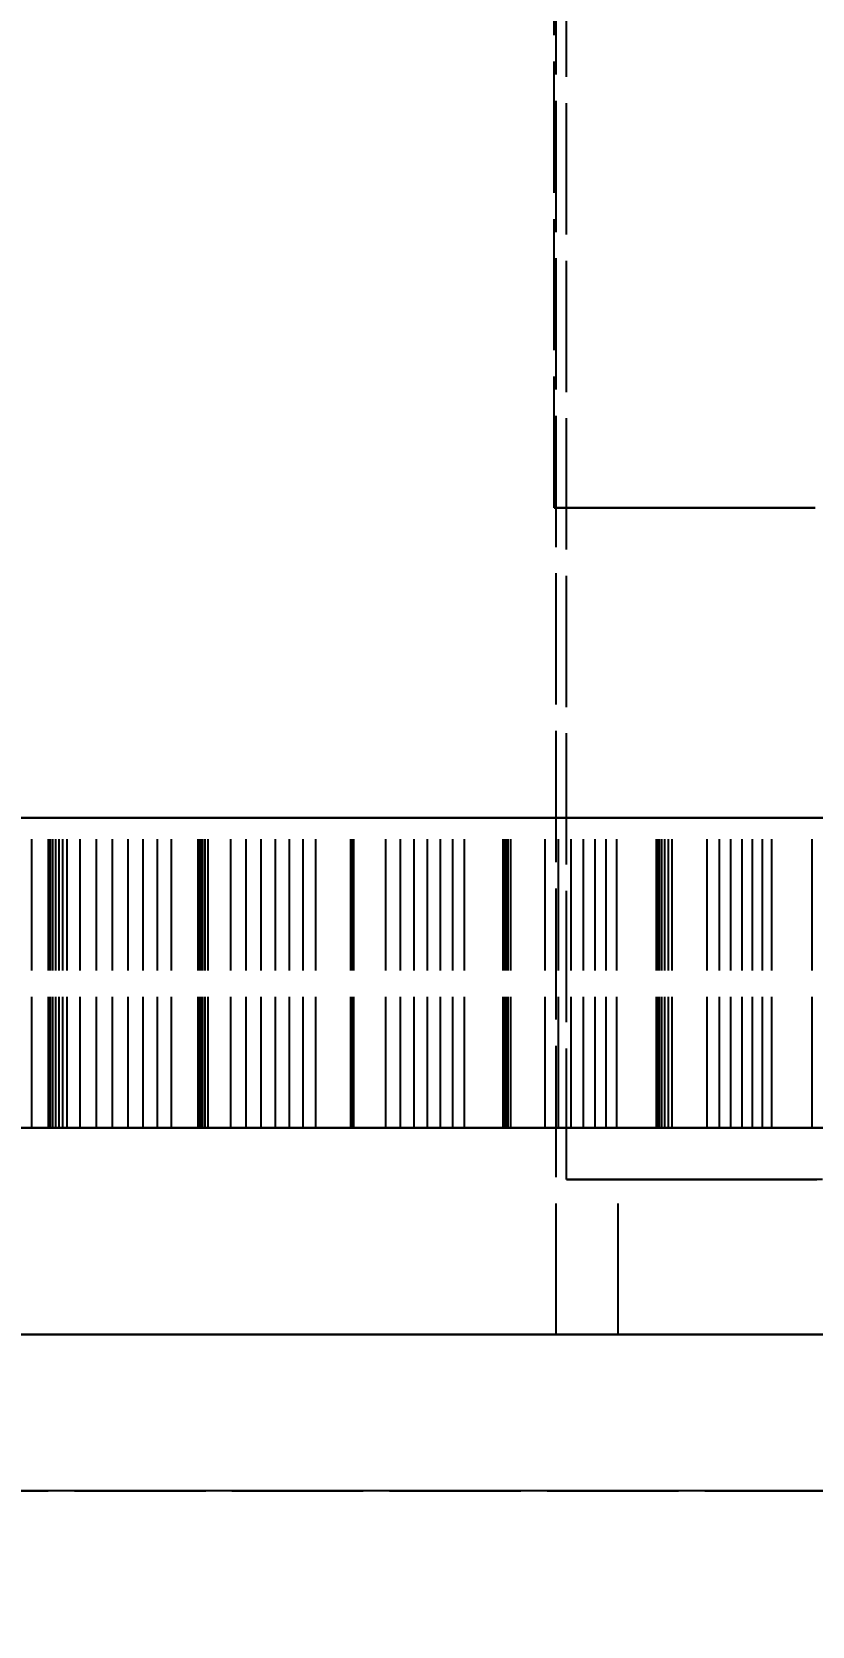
# Model space of a CAD drawing. Header units: millimetres. Extents: x -9 to 221, y -53 to 196.
# Drawn here: x 147.68 to 155.22, y -23.02 to -7.6 of the extents above; entities that cross this region are included whole.
import ezdxf

# ---------------------------------------------------------------- set-up
doc = ezdxf.new("R2010")
doc.units = ezdxf.units.MM
doc.linetypes.add('DASHED', pattern=[1.524, 1.27, -0.254])
for name, color, linetype in [('DIMS', 3, 'CONTINUOUS'), ('HIDDEN', 8, 'DASHED'), ('VISIBLE', 7, 'CONTINUOUS')]:
    doc.layers.add(name, color=color, linetype=linetype)
doc.styles.add('OpenSansCondensed-Light', font='OpenSansCondensed-Light.ttf')
doc.dimstyles.new('EZDXF', dxfattribs={"dimtxt": 0.25, "dimasz": 0.175, "dimexe": 0.375, "dimexo": 0.125, "dimgap": 0.1, "dimtad": 1, "dimlfac": 100, "dimzin": 12, "dimdsep": 46, "dimtxsty": 'OpenSansCondensed-Light', "dimblk": 'ARCHTICK', "dimcen": 2.5, "dimazin": 3, "dimtfac": 0.5, "dimtmove": 2, "dimatfit": 3})

# ---------------------------------------------------------------- blocks, each defined once
blk = doc.blocks.new('_ARCHTICK')
at = {"color": 0, "linetype": 'BYBLOCK', "const_width": 0.15}
blk.add_lwpolyline([(-0.5, -0.5), (0.5, 0.5)], dxfattribs=at)

msp = doc.modelspace()

# ---------------------------------------------------------------- linework, layer by layer
at = {"layer": 'HIDDEN'}
for points in [[(152.73, -12.2), (152.73, 15.8)], [(152.75, -20.2), (152.75, 15.8)], [(152.85, -18.7), (152.85, -0.4)], [(155.25571, -12.2), (155.06143, -12.2), (154.86714, -12.2), (154.67286, -12.2), (154.47857, -12.2), (154.28429, -12.2), (154.09, -12.2), (153.89571, -12.2), (153.70143, -12.2), (153.50714, -12.2), (153.31286, -12.2), (153.11857, -12.2), (152.92429, -12.2), (152.73, -12.2)], [(152.73, -12.2), (152.82714, -12.2), (152.92429, -12.2), (153.02143, -12.2), (153.11857, -12.2), (153.21571, -12.2), (153.31286, -12.2), (153.41, -12.2), (153.50714, -12.2), (153.60429, -12.2), (153.70143, -12.2), (153.79857, -12.2), (153.89571, -12.2), (153.99286, -12.2), (154.09, -12.2), (154.18714, -12.2), (154.28429, -12.2), (154.38143, -12.2), (154.47857, -12.2), (154.57571, -12.2), (154.67286, -12.2), (154.77, -12.2), (154.86714, -12.2), (154.96429, -12.2), (155.06143, -12.2), (155.15857, -12.2), (155.25571, -12.2)], [(155.42143, -15.2), (154.65952, -15.2), (153.89762, -15.2), (153.13571, -15.2), (152.37381, -15.2), (151.6119, -15.2), (150.85, -15.2), (150.0881, -15.2), (149.32619, -15.2), (148.56429, -15.2), (147.80238, -15.2), (147.04048, -15.2)], [(155.42143, -15.2), (154.65952, -15.2), (153.89762, -15.2), (153.13571, -15.2), (152.37381, -15.2), (151.6119, -15.2), (150.85, -15.2), (150.0881, -15.2), (149.32619, -15.2), (148.56429, -15.2), (147.80238, -15.2), (147.04048, -15.2)], [(155.70714, -15.2), (155.00873, -15.2), (154.31032, -15.2), (153.6119, -15.2), (152.91349, -15.2), (152.21508, -15.2), (151.51667, -15.2), (150.81825, -15.2), (150.11984, -15.2), (149.42143, -15.2), (148.72302, -15.2), (148.0246, -15.2), (147.32619, -15.2)], [(147.67909, -15.2), (147.53475, -15.2)], [(147.6754, -15.2), (148.0246, -15.2), (148.37381, -15.2), (148.72302, -15.2), (149.07222, -15.2), (149.42143, -15.2), (149.77063, -15.2), (150.11984, -15.2), (150.46905, -15.2), (150.81825, -15.2), (151.16746, -15.2), (151.51667, -15.2), (151.86587, -15.2), (152.21508, -15.2), (152.56429, -15.2), (152.91349, -15.2), (153.2627, -15.2), (153.6119, -15.2), (153.96111, -15.2), (154.31032, -15.2), (154.65952, -15.2), (155.00873, -15.2), (155.35794, -15.2)], [(148.0218, -15.2), (147.67909, -15.2)], [(147.67909, -15.2), (148.0218, -15.2)], [(147.67909, -18.2), (147.67909, -15.2)], [(147.67909, -18.2), (147.67909, -15.2)], [(148.14657, -15.2), (147.84097, -15.2)], [(147.84097, -15.2), (147.85938, -15.2)], [(147.85938, -15.2), (147.84097, -15.2)], [(147.84097, -15.2), (148.14657, -15.2)], [(147.84097, -18.2), (147.84097, -15.2)], [(147.84097, -18.2), (147.84097, -15.2)], [(147.85938, -15.2), (147.88224, -15.2)], [(147.88224, -15.2), (147.85938, -15.2)], [(147.85938, -18.2), (147.85938, -15.2)], [(147.85938, -18.2), (147.85938, -15.2)], [(147.88224, -15.2), (147.90972, -15.2)], [(147.90972, -15.2), (147.88224, -15.2)], [(147.88224, -18.2), (147.88224, -15.2)], [(147.88224, -18.2), (147.88224, -15.2)], [(147.90972, -15.2), (147.94197, -15.2)], [(147.94197, -15.2), (147.90972, -15.2)], [(147.90972, -18.2), (147.90972, -15.2)], [(147.90972, -18.2), (147.90972, -15.2)], [(147.94197, -15.2), (147.97923, -15.2)], [(147.97923, -15.2), (147.94197, -15.2)], [(147.94197, -18.2), (147.94197, -15.2)], [(147.94197, -18.2), (147.94197, -15.2)], [(147.97923, -15.2), (148.0218, -15.2)], [(148.0218, -15.2), (147.97923, -15.2)], [(147.97923, -18.2), (147.97923, -15.2)], [(147.97923, -18.2), (147.97923, -15.2)], [(148.0218, -18.2), (148.0218, -15.2)], [(148.0218, -18.2), (148.0218, -15.2)], [(148.30492, -15.2), (148.14657, -15.2)], [(148.14657, -15.2), (148.30492, -15.2)], [(148.14657, -18.2), (148.14657, -15.2)], [(148.14657, -18.2), (148.14657, -15.2)], [(148.459, -15.2), (148.30492, -15.2)], [(148.30492, -15.2), (148.459, -15.2)], [(148.30492, -18.2), (148.30492, -15.2)], [(148.30492, -18.2), (148.30492, -15.2)], [(148.60864, -15.2), (148.459, -15.2)], [(148.459, -15.2), (148.60864, -15.2)], [(148.459, -18.2), (148.459, -15.2)], [(148.459, -18.2), (148.459, -15.2)], [(148.75361, -15.2), (148.60864, -15.2)], [(148.60864, -15.2), (148.75361, -15.2)], [(148.60864, -18.2), (148.60864, -15.2)], [(148.60864, -18.2), (148.60864, -15.2)], [(148.89364, -15.2), (148.75361, -15.2)], [(148.75361, -15.2), (148.89364, -15.2)], [(148.75361, -18.2), (148.75361, -15.2)], [(148.75361, -18.2), (148.75361, -15.2)], [(149.02839, -15.2), (148.89364, -15.2)], [(148.89364, -15.2), (149.02839, -15.2)], [(148.89364, -18.2), (148.89364, -15.2)], [(148.89364, -18.2), (148.89364, -15.2)], [(149.38406, -15.2), (149.02839, -15.2)], [(149.02839, -15.2), (149.38406, -15.2)], [(149.02839, -18.2), (149.02839, -15.2)], [(149.02839, -18.2), (149.02839, -15.2)], [(149.60257, -15.2), (149.28638, -15.2)], [(149.28638, -15.2), (149.29055, -15.2)], [(149.29055, -15.2), (149.28638, -15.2)], [(149.28638, -15.2), (149.60257, -15.2)], [(149.28638, -18.2), (149.28638, -15.2)], [(149.28638, -18.2), (149.28638, -15.2)], [(149.29055, -15.2), (149.29932, -15.2)], [(149.29932, -15.2), (149.29055, -15.2)], [(149.29055, -18.2), (149.29055, -15.2)], [(149.29055, -18.2), (149.29055, -15.2)], [(149.29932, -15.2), (149.31284, -15.2)], [(149.31284, -15.2), (149.29932, -15.2)], [(149.29932, -18.2), (149.29932, -15.2)], [(149.29932, -18.2), (149.29932, -15.2)], [(149.31284, -15.2), (149.3313, -15.2)], [(149.3313, -15.2), (149.31284, -15.2)], [(149.31284, -18.2), (149.31284, -15.2)], [(149.31284, -18.2), (149.31284, -15.2)], [(149.3313, -15.2), (149.35494, -15.2)], [(149.35494, -15.2), (149.3313, -15.2)], [(149.3313, -18.2), (149.3313, -15.2)], [(149.3313, -18.2), (149.3313, -15.2)], [(149.35494, -15.2), (149.38406, -15.2)], [(149.38406, -15.2), (149.35494, -15.2)], [(149.35494, -18.2), (149.35494, -15.2)], [(149.35494, -18.2), (149.35494, -15.2)], [(149.38406, -18.2), (149.38406, -15.2)], [(149.38406, -18.2), (149.38406, -15.2)], [(149.75153, -15.2), (149.60257, -15.2)], [(149.60257, -15.2), (149.75153, -15.2)], [(149.60257, -18.2), (149.60257, -15.2)], [(149.60257, -18.2), (149.60257, -15.2)], [(149.89607, -15.2), (149.75153, -15.2)], [(149.75153, -15.2), (149.89607, -15.2)], [(149.75153, -18.2), (149.75153, -15.2)], [(149.75153, -18.2), (149.75153, -15.2)], [(150.03599, -15.2), (149.89607, -15.2)], [(149.89607, -15.2), (150.03599, -15.2)], [(149.89607, -18.2), (149.89607, -15.2)], [(149.89607, -18.2), (149.89607, -15.2)], [(150.17107, -15.2), (150.03599, -15.2)], [(150.03599, -15.2), (150.17107, -15.2)], [(150.03599, -18.2), (150.03599, -15.2)], [(150.03599, -18.2), (150.03599, -15.2)], [(150.30104, -15.2), (150.17107, -15.2)], [(150.17107, -15.2), (150.30104, -15.2)], [(150.17107, -18.2), (150.17107, -15.2)], [(150.17107, -18.2), (150.17107, -15.2)], [(150.42553, -15.2), (150.30104, -15.2)], [(150.30104, -15.2), (150.42553, -15.2)], [(150.30104, -18.2), (150.30104, -15.2)], [(150.30104, -18.2), (150.30104, -15.2)], [(150.79245, -15.2), (150.42553, -15.2)], [(150.42553, -15.2), (150.79245, -15.2)], [(150.42553, -18.2), (150.42553, -15.2)], [(150.42553, -18.2), (150.42553, -15.2)], [(150.76293, -15.2), (150.76244, -15.2)], [(150.76244, -15.2), (150.76701, -15.2)], [(150.76701, -15.2), (150.76244, -15.2)], [(150.76244, -15.2), (150.76293, -15.2)], [(150.76244, -18.2), (150.76244, -15.2)], [(150.76244, -18.2), (150.76244, -15.2)], [(150.7683, -15.2), (150.76293, -15.2)], [(150.76293, -15.2), (150.7683, -15.2)], [(150.76293, -18.2), (150.76293, -15.2)], [(150.76293, -18.2), (150.76293, -15.2)], [(150.76701, -15.2), (150.77691, -15.2)], [(150.77691, -15.2), (150.76701, -15.2)], [(150.76701, -18.2), (150.76701, -15.2)], [(150.76701, -18.2), (150.76701, -15.2)], [(150.77839, -15.2), (150.7683, -15.2)], [(150.7683, -15.2), (150.77839, -15.2)], [(150.7683, -18.2), (150.7683, -15.2)], [(150.7683, -18.2), (150.7683, -15.2)], [(150.77691, -15.2), (150.79245, -15.2)], [(150.79245, -15.2), (150.77691, -15.2)], [(150.77691, -18.2), (150.77691, -15.2)], [(150.77691, -18.2), (150.77691, -15.2)], [(151.10363, -15.2), (150.77839, -15.2)], [(150.77839, -15.2), (151.10363, -15.2)], [(150.77839, -18.2), (150.77839, -15.2)], [(150.77839, -18.2), (150.77839, -15.2)], [(150.79245, -18.2), (150.79245, -15.2)], [(150.79245, -18.2), (150.79245, -15.2)], [(151.24247, -15.2), (151.10363, -15.2)], [(151.10363, -15.2), (151.24247, -15.2)], [(151.10363, -18.2), (151.10363, -15.2)], [(151.10363, -18.2), (151.10363, -15.2)], [(151.37676, -15.2), (151.24247, -15.2)], [(151.24247, -15.2), (151.37676, -15.2)], [(151.24247, -18.2), (151.24247, -15.2)], [(151.24247, -18.2), (151.24247, -15.2)], [(151.50628, -15.2), (151.37676, -15.2)], [(151.37676, -15.2), (151.50628, -15.2)], [(151.37676, -18.2), (151.37676, -15.2)], [(151.37676, -18.2), (151.37676, -15.2)], [(151.63082, -15.2), (151.50628, -15.2)], [(151.50628, -15.2), (151.63082, -15.2)], [(151.50628, -18.2), (151.50628, -15.2)], [(151.50628, -18.2), (151.50628, -15.2)], [(151.75008, -15.2), (151.63082, -15.2)], [(151.63082, -15.2), (151.75008, -15.2)], [(151.63082, -18.2), (151.63082, -15.2)], [(151.63082, -18.2), (151.63082, -15.2)], [(151.86372, -15.2), (151.75008, -15.2)], [(151.75008, -15.2), (151.86372, -15.2)], [(151.75008, -18.2), (151.75008, -15.2)], [(151.75008, -18.2), (151.75008, -15.2)], [(152.24008, -15.2), (151.86372, -15.2)], [(151.86372, -15.2), (152.24008, -15.2)], [(151.86372, -18.2), (151.86372, -15.2)], [(151.86372, -18.2), (151.86372, -15.2)], [(152.2421, -15.2), (152.2382, -15.2)], [(152.2382, -15.2), (152.24008, -15.2)], [(152.24008, -15.2), (152.2382, -15.2)], [(152.2382, -15.2), (152.2421, -15.2)], [(152.2382, -18.2), (152.2382, -15.2)], [(152.2382, -18.2), (152.2382, -15.2)], [(152.24008, -18.2), (152.24008, -15.2)], [(152.24008, -18.2), (152.24008, -15.2)], [(152.25143, -15.2), (152.2421, -15.2)], [(152.2421, -15.2), (152.25143, -15.2)], [(152.2421, -18.2), (152.2421, -15.2)], [(152.2421, -18.2), (152.2421, -15.2)], [(152.26594, -15.2), (152.25143, -15.2)], [(152.25143, -15.2), (152.26594, -15.2)], [(152.25143, -18.2), (152.25143, -15.2)], [(152.25143, -18.2), (152.25143, -15.2)], [(152.28542, -15.2), (152.26594, -15.2)], [(152.26594, -15.2), (152.28542, -15.2)], [(152.26594, -18.2), (152.26594, -15.2)], [(152.26594, -18.2), (152.26594, -15.2)], [(152.30971, -15.2), (152.28542, -15.2)], [(152.28542, -15.2), (152.30971, -15.2)], [(152.28542, -18.2), (152.28542, -15.2)], [(152.28542, -18.2), (152.28542, -15.2)], [(152.64242, -15.2), (152.30971, -15.2)], [(152.30971, -15.2), (152.64242, -15.2)], [(152.30971, -18.2), (152.30971, -15.2)], [(152.30971, -18.2), (152.30971, -15.2)], [(152.77048, -15.2), (152.64242, -15.2)], [(152.64242, -15.2), (152.77048, -15.2)], [(152.64242, -18.2), (152.64242, -15.2)], [(152.64242, -18.2), (152.64242, -15.2)], [(152.89385, -15.2), (152.77048, -15.2)], [(152.77048, -15.2), (152.89385, -15.2)], [(152.77048, -18.2), (152.77048, -15.2)], [(152.77048, -18.2), (152.77048, -15.2)], [(153.01235, -15.2), (152.89385, -15.2)], [(152.89385, -15.2), (153.01235, -15.2)], [(152.89385, -18.2), (152.89385, -15.2)], [(152.89385, -18.2), (152.89385, -15.2)], [(153.12573, -15.2), (153.01235, -15.2)], [(153.01235, -15.2), (153.12573, -15.2)], [(153.01235, -18.2), (153.01235, -15.2)], [(153.01235, -18.2), (153.01235, -15.2)], [(153.23372, -15.2), (153.12573, -15.2)], [(153.12573, -15.2), (153.23372, -15.2)], [(153.12573, -18.2), (153.12573, -15.2)], [(153.12573, -18.2), (153.12573, -15.2)], [(153.33595, -15.2), (153.23372, -15.2)], [(153.23372, -15.2), (153.33595, -15.2)], [(153.23372, -18.2), (153.23372, -15.2)], [(153.23372, -18.2), (153.23372, -15.2)], [(153.71992, -15.2), (153.33595, -15.2)], [(153.33595, -15.2), (153.71992, -15.2)], [(153.33595, -18.2), (153.33595, -15.2)], [(153.33595, -18.2), (153.33595, -15.2)], [(153.73171, -15.2), (153.71992, -15.2)], [(153.71992, -15.2), (153.73171, -15.2)], [(153.71992, -18.2), (153.71992, -15.2)], [(153.71992, -18.2), (153.71992, -15.2)], [(153.74938, -15.2), (153.73171, -15.2)], [(153.73171, -15.2), (153.74938, -15.2)], [(153.73171, -18.2), (153.73171, -15.2)], [(153.73171, -18.2), (153.73171, -15.2)], [(153.77257, -15.2), (153.74938, -15.2)], [(153.74938, -15.2), (153.77257, -15.2)], [(153.74938, -18.2), (153.74938, -15.2)], [(153.74938, -18.2), (153.74938, -15.2)], [(153.80103, -15.2), (153.77257, -15.2)], [(153.77257, -15.2), (153.80103, -15.2)], [(153.77257, -18.2), (153.77257, -15.2)], [(153.77257, -18.2), (153.77257, -15.2)], [(153.83453, -15.2), (153.80103, -15.2)], [(153.80103, -15.2), (153.83453, -15.2)], [(153.80103, -18.2), (153.80103, -15.2)], [(153.80103, -18.2), (153.80103, -15.2)], [(153.8729, -15.2), (153.83453, -15.2)], [(153.83453, -15.2), (153.8729, -15.2)], [(153.83453, -18.2), (153.83453, -15.2)], [(153.83453, -18.2), (153.83453, -15.2)], [(154.21145, -15.2), (153.8729, -15.2)], [(153.8729, -15.2), (154.21145, -15.2)], [(153.8729, -18.2), (153.8729, -15.2)], [(153.8729, -18.2), (153.8729, -15.2)], [(154.3281, -15.2), (154.21145, -15.2)], [(154.21145, -15.2), (154.3281, -15.2)], [(154.21145, -18.2), (154.21145, -15.2)], [(154.21145, -18.2), (154.21145, -15.2)], [(154.43997, -15.2), (154.3281, -15.2)], [(154.3281, -15.2), (154.43997, -15.2)], [(154.3281, -18.2), (154.3281, -15.2)], [(154.3281, -18.2), (154.3281, -15.2)], [(154.54686, -15.2), (154.43997, -15.2)], [(154.43997, -15.2), (154.54686, -15.2)], [(154.43997, -18.2), (154.43997, -15.2)], [(154.43997, -18.2), (154.43997, -15.2)], [(154.64854, -15.2), (154.54686, -15.2)], [(154.54686, -15.2), (154.64854, -15.2)], [(154.54686, -18.2), (154.54686, -15.2)], [(154.54686, -18.2), (154.54686, -15.2)], [(154.74472, -15.2), (154.64854, -15.2)], [(154.64854, -15.2), (154.74472, -15.2)], [(154.64854, -18.2), (154.64854, -15.2)], [(154.64854, -18.2), (154.64854, -15.2)], [(154.83504, -15.2), (154.74472, -15.2)], [(154.74472, -15.2), (154.83504, -15.2)], [(154.74472, -18.2), (154.74472, -15.2)], [(154.74472, -18.2), (154.74472, -15.2)], [(155.22475, -15.2), (154.83504, -15.2)], [(154.83504, -15.2), (155.22475, -15.2)], [(154.83504, -18.2), (154.83504, -15.2)], [(154.83504, -18.2), (154.83504, -15.2)], [(155.22475, -15.2), (155.25016, -15.2)], [(155.22475, -18.2), (155.22475, -15.2)], [(155.22475, -18.2), (155.22475, -15.2)], [(155.42143, -18.2), (154.65952, -18.2), (153.89762, -18.2), (153.13571, -18.2), (152.37381, -18.2), (151.6119, -18.2), (150.85, -18.2), (150.0881, -18.2), (149.32619, -18.2), (148.56429, -18.2), (147.80238, -18.2), (147.04048, -18.2)], [(147.67909, -18.2), (147.53475, -18.2)], [(148.0218, -18.2), (147.67909, -18.2)], [(147.67909, -18.2), (148.0218, -18.2)], [(148.14657, -18.2), (147.84097, -18.2)], [(147.84097, -18.2), (147.85938, -18.2)], [(147.85938, -18.2), (147.84097, -18.2)], [(147.84097, -18.2), (148.14657, -18.2)], [(147.85938, -18.2), (147.88224, -18.2)], [(147.88224, -18.2), (147.85938, -18.2)], [(147.88224, -18.2), (147.90972, -18.2)], [(147.90972, -18.2), (147.88224, -18.2)], [(147.90972, -18.2), (147.94197, -18.2)], [(147.94197, -18.2), (147.90972, -18.2)], [(147.94197, -18.2), (147.97923, -18.2)], [(147.97923, -18.2), (147.94197, -18.2)], [(147.97923, -18.2), (148.0218, -18.2)], [(148.0218, -18.2), (147.97923, -18.2)], [(148.30492, -18.2), (148.14657, -18.2)], [(148.14657, -18.2), (148.30492, -18.2)], [(148.459, -18.2), (148.30492, -18.2)], [(148.30492, -18.2), (148.459, -18.2)], [(148.60864, -18.2), (148.459, -18.2)], [(148.459, -18.2), (148.60864, -18.2)], [(148.75361, -18.2), (148.60864, -18.2)], [(148.60864, -18.2), (148.75361, -18.2)], [(148.89364, -18.2), (148.75361, -18.2)], [(148.75361, -18.2), (148.89364, -18.2)], [(149.02839, -18.2), (148.89364, -18.2)], [(148.89364, -18.2), (149.02839, -18.2)], [(149.38406, -18.2), (149.02839, -18.2)], [(149.02839, -18.2), (149.38406, -18.2)], [(149.60257, -18.2), (149.28638, -18.2)], [(149.28638, -18.2), (149.29055, -18.2)], [(149.29055, -18.2), (149.28638, -18.2)], [(149.28638, -18.2), (149.60257, -18.2)], [(149.29055, -18.2), (149.29932, -18.2)], [(149.29932, -18.2), (149.29055, -18.2)], [(149.29932, -18.2), (149.31284, -18.2)], [(149.31284, -18.2), (149.29932, -18.2)], [(149.31284, -18.2), (149.3313, -18.2)], [(149.3313, -18.2), (149.31284, -18.2)], [(149.3313, -18.2), (149.35494, -18.2)], [(149.35494, -18.2), (149.3313, -18.2)], [(149.35494, -18.2), (149.38406, -18.2)], [(149.38406, -18.2), (149.35494, -18.2)], [(149.75153, -18.2), (149.60257, -18.2)], [(149.60257, -18.2), (149.75153, -18.2)], [(149.89607, -18.2), (149.75153, -18.2)], [(149.75153, -18.2), (149.89607, -18.2)], [(150.03599, -18.2), (149.89607, -18.2)], [(149.89607, -18.2), (150.03599, -18.2)], [(150.17107, -18.2), (150.03599, -18.2)], [(150.03599, -18.2), (150.17107, -18.2)], [(150.30104, -18.2), (150.17107, -18.2)], [(150.17107, -18.2), (150.30104, -18.2)], [(150.42553, -18.2), (150.30104, -18.2)], [(150.30104, -18.2), (150.42553, -18.2)], [(150.79245, -18.2), (150.42553, -18.2)], [(150.42553, -18.2), (150.79245, -18.2)], [(150.76293, -18.2), (150.76244, -18.2)], [(150.76244, -18.2), (150.76701, -18.2)], [(150.76701, -18.2), (150.76244, -18.2)], [(150.76244, -18.2), (150.76293, -18.2)], [(150.7683, -18.2), (150.76293, -18.2)], [(150.76293, -18.2), (150.7683, -18.2)], [(150.76701, -18.2), (150.77691, -18.2)], [(150.77691, -18.2), (150.76701, -18.2)], [(150.77839, -18.2), (150.7683, -18.2)], [(150.7683, -18.2), (150.77839, -18.2)], [(150.77691, -18.2), (150.79245, -18.2)], [(150.79245, -18.2), (150.77691, -18.2)], [(151.10363, -18.2), (150.77839, -18.2)], [(150.77839, -18.2), (151.10363, -18.2)], [(151.24247, -18.2), (151.10363, -18.2)], [(151.10363, -18.2), (151.24247, -18.2)], [(151.37676, -18.2), (151.24247, -18.2)], [(151.24247, -18.2), (151.37676, -18.2)], [(151.50628, -18.2), (151.37676, -18.2)], [(151.37676, -18.2), (151.50628, -18.2)], [(151.63082, -18.2), (151.50628, -18.2)], [(151.50628, -18.2), (151.63082, -18.2)], [(151.75008, -18.2), (151.63082, -18.2)], [(151.63082, -18.2), (151.75008, -18.2)], [(151.86372, -18.2), (151.75008, -18.2)], [(151.75008, -18.2), (151.86372, -18.2)], [(152.24008, -18.2), (151.86372, -18.2)], [(151.86372, -18.2), (152.24008, -18.2)], [(152.2421, -18.2), (152.2382, -18.2)], [(152.2382, -18.2), (152.24008, -18.2)], [(152.24008, -18.2), (152.2382, -18.2)], [(152.2382, -18.2), (152.2421, -18.2)], [(152.25143, -18.2), (152.2421, -18.2)], [(152.2421, -18.2), (152.25143, -18.2)], [(152.26594, -18.2), (152.25143, -18.2)], [(152.25143, -18.2), (152.26594, -18.2)], [(152.28542, -18.2), (152.26594, -18.2)], [(152.26594, -18.2), (152.28542, -18.2)], [(152.30971, -18.2), (152.28542, -18.2)], [(152.28542, -18.2), (152.30971, -18.2)], [(152.64242, -18.2), (152.30971, -18.2)], [(152.30971, -18.2), (152.64242, -18.2)], [(152.77048, -18.2), (152.64242, -18.2)], [(152.64242, -18.2), (152.77048, -18.2)], [(152.89385, -18.2), (152.77048, -18.2)], [(152.77048, -18.2), (152.89385, -18.2)], [(153.01235, -18.2), (152.89385, -18.2)], [(152.89385, -18.2), (153.01235, -18.2)], [(153.12573, -18.2), (153.01235, -18.2)], [(153.01235, -18.2), (153.12573, -18.2)], [(153.23372, -18.2), (153.12573, -18.2)], [(153.12573, -18.2), (153.23372, -18.2)], [(153.33595, -18.2), (153.23372, -18.2)], [(153.23372, -18.2), (153.33595, -18.2)], [(153.71992, -18.2), (153.33595, -18.2)], [(153.33595, -18.2), (153.71992, -18.2)], [(153.73171, -18.2), (153.71992, -18.2)], [(153.71992, -18.2), (153.73171, -18.2)], [(153.74938, -18.2), (153.73171, -18.2)], [(153.73171, -18.2), (153.74938, -18.2)], [(153.77257, -18.2), (153.74938, -18.2)], [(153.74938, -18.2), (153.77257, -18.2)], [(153.80103, -18.2), (153.77257, -18.2)], [(153.77257, -18.2), (153.80103, -18.2)], [(153.83453, -18.2), (153.80103, -18.2)], [(153.80103, -18.2), (153.83453, -18.2)], [(153.8729, -18.2), (153.83453, -18.2)], [(153.83453, -18.2), (153.8729, -18.2)], [(154.21145, -18.2), (153.8729, -18.2)], [(153.8729, -18.2), (154.21145, -18.2)], [(154.3281, -18.2), (154.21145, -18.2)], [(154.21145, -18.2), (154.3281, -18.2)], [(154.43997, -18.2), (154.3281, -18.2)], [(154.3281, -18.2), (154.43997, -18.2)], [(154.54686, -18.2), (154.43997, -18.2)], [(154.43997, -18.2), (154.54686, -18.2)], [(154.64854, -18.2), (154.54686, -18.2)], [(154.54686, -18.2), (154.64854, -18.2)], [(154.74472, -18.2), (154.64854, -18.2)], [(154.64854, -18.2), (154.74472, -18.2)], [(154.83504, -18.2), (154.74472, -18.2)], [(154.74472, -18.2), (154.83504, -18.2)], [(155.22475, -18.2), (154.83504, -18.2)], [(154.83504, -18.2), (155.22475, -18.2)], [(155.22475, -18.2), (155.25016, -18.2)], [(155.32619, -18.7), (155.13571, -18.7), (154.94524, -18.7), (154.75476, -18.7), (154.56429, -18.7), (154.37381, -18.7), (154.18333, -18.7), (153.99286, -18.7), (153.80238, -18.7), (153.6119, -18.7), (153.42143, -18.7), (153.23095, -18.7), (153.04048, -18.7), (152.85, -18.7)], [(152.85, -18.7), (152.94524, -18.7), (153.04048, -18.7), (153.13571, -18.7), (153.23095, -18.7), (153.32619, -18.7), (153.42143, -18.7), (153.51667, -18.7), (153.6119, -18.7), (153.70714, -18.7), (153.80238, -18.7), (153.89762, -18.7), (153.99286, -18.7), (154.0881, -18.7), (154.18333, -18.7), (154.27857, -18.7), (154.37381, -18.7), (154.46905, -18.7), (154.56429, -18.7), (154.65952, -18.7), (154.75476, -18.7), (154.85, -18.7), (154.94524, -18.7), (155.04048, -18.7), (155.13571, -18.7), (155.23095, -18.7)], [(155.27063, -18.7), (155.09603, -18.7), (154.92143, -18.7), (154.74683, -18.7), (154.57222, -18.7), (154.39762, -18.7), (154.22302, -18.7), (154.04841, -18.7), (153.87381, -18.7), (153.69921, -18.7), (153.5246, -18.7), (153.35, -18.7)], [(153.35, -18.7), (153.4373, -18.7), (153.5246, -18.7), (153.6119, -18.7), (153.69921, -18.7), (153.78651, -18.7), (153.87381, -18.7), (153.96111, -18.7), (154.04841, -18.7), (154.13571, -18.7), (154.22302, -18.7), (154.31032, -18.7), (154.39762, -18.7), (154.48492, -18.7), (154.57222, -18.7), (154.65952, -18.7), (154.74683, -18.7), (154.83413, -18.7), (154.92143, -18.7), (155.00873, -18.7), (155.09603, -18.7), (155.18333, -18.7), (155.27063, -18.7)], [(153.35, -20.2), (153.35, -18.7)], [(94.75, -20.2), (200.25, -20.2)], [(155.31241, -20.2), (154.63571, -20.2), (153.95902, -20.2), (153.28233, -20.2), (152.60564, -20.2), (151.92895, -20.2), (151.25226, -20.2), (150.57556, -20.2), (149.89887, -20.2), (149.22218, -20.2), (148.54549, -20.2), (147.8688, -20.2), (147.19211, -20.2)], [(147.44566, -20.2), (147.78108, -20.2), (148.1165, -20.2), (148.45192, -20.2), (148.78734, -20.2), (149.12277, -20.2), (149.45819, -20.2), (149.79361, -20.2), (150.12903, -20.2), (150.46445, -20.2), (150.79987, -20.2), (151.1353, -20.2), (151.47072, -20.2), (151.80614, -20.2), (152.14156, -20.2), (152.47698, -20.2), (152.81241, -20.2), (153.14783, -20.2), (153.48325, -20.2), (153.81867, -20.2), (154.15409, -20.2), (154.48952, -20.2), (154.82494, -20.2), (155.16036, -20.2), (155.49578, -20.2)], [(155.26746, -20.2), (155.07381, -20.2), (154.88016, -20.2), (154.68651, -20.2), (154.49286, -20.2), (154.29921, -20.2), (154.10556, -20.2), (153.9119, -20.2), (153.71825, -20.2), (153.5246, -20.2), (153.33095, -20.2), (153.1373, -20.2), (152.94365, -20.2), (152.75, -20.2)], [(152.75, -20.2), (152.84683, -20.2), (152.94365, -20.2), (153.04048, -20.2), (153.1373, -20.2), (153.23413, -20.2), (153.33095, -20.2), (153.42778, -20.2), (153.5246, -20.2), (153.62143, -20.2), (153.71825, -20.2), (153.81508, -20.2), (153.9119, -20.2), (154.00873, -20.2), (154.10556, -20.2), (154.20238, -20.2), (154.29921, -20.2), (154.39603, -20.2), (154.49286, -20.2), (154.58968, -20.2), (154.68651, -20.2), (154.78333, -20.2), (154.88016, -20.2), (154.97698, -20.2), (155.07381, -20.2), (155.17063, -20.2), (155.26746, -20.2)], [(155.27063, -20.2), (155.09603, -20.2), (154.92143, -20.2), (154.74683, -20.2), (154.57222, -20.2), (154.39762, -20.2), (154.22302, -20.2), (154.04841, -20.2), (153.87381, -20.2), (153.69921, -20.2), (153.5246, -20.2), (153.35, -20.2)], [(153.35, -20.2), (153.4373, -20.2), (153.5246, -20.2), (153.6119, -20.2), (153.69921, -20.2), (153.78651, -20.2), (153.87381, -20.2), (153.96111, -20.2), (154.04841, -20.2), (154.13571, -20.2), (154.22302, -20.2), (154.31032, -20.2), (154.39762, -20.2), (154.48492, -20.2), (154.57222, -20.2), (154.65952, -20.2), (154.74683, -20.2), (154.83413, -20.2), (154.92143, -20.2), (155.00873, -20.2), (155.09603, -20.2), (155.18333, -20.2), (155.27063, -20.2)], [(94.75, -21.71), (200.25, -21.71)]]:
    msp.add_lwpolyline(points, dxfattribs=at)
at = {"layer": 'VISIBLE'}
for points in [[(147.42143, -15.2), (147.80238, -15.2), (148.18333, -15.2), (148.56429, -15.2), (148.94524, -15.2), (149.32619, -15.2), (149.70714, -15.2), (150.0881, -15.2), (150.46905, -15.2), (150.85, -15.2), (151.23095, -15.2), (151.6119, -15.2), (151.99286, -15.2), (152.37381, -15.2), (152.75476, -15.2), (153.13571, -15.2), (153.51667, -15.2), (153.89762, -15.2), (154.27857, -15.2), (154.65952, -15.2), (155.04048, -15.2), (155.42143, -15.2)], [(147.42143, -15.2), (147.80238, -15.2), (148.18333, -15.2), (148.56429, -15.2), (148.94524, -15.2), (149.32619, -15.2), (149.70714, -15.2), (150.0881, -15.2), (150.46905, -15.2), (150.85, -15.2), (151.23095, -15.2), (151.6119, -15.2), (151.99286, -15.2), (152.37381, -15.2), (152.75476, -15.2), (153.13571, -15.2), (153.51667, -15.2), (153.89762, -15.2), (154.27857, -15.2), (154.65952, -15.2), (155.04048, -15.2), (155.42143, -15.2)], [(147.42143, -18.2), (147.80238, -18.2), (148.18333, -18.2), (148.56429, -18.2), (148.94524, -18.2), (149.32619, -18.2), (149.70714, -18.2), (150.0881, -18.2), (150.46905, -18.2), (150.85, -18.2), (151.23095, -18.2), (151.6119, -18.2), (151.99286, -18.2), (152.37381, -18.2), (152.75476, -18.2), (153.13571, -18.2), (153.51667, -18.2), (153.89762, -18.2), (154.27857, -18.2), (154.65952, -18.2), (155.04048, -18.2), (155.42143, -18.2)], [(200.25, -20.2), (94.75, -20.2)], [(200.25, -21.71), (94.75, -21.71)]]:
    msp.add_lwpolyline(points, dxfattribs=at)

# ---------------------------------------------------------------- dimensions: what is measured, and where the dimension line sits
at = {"layer": 'DIMS'}
msp.add_linear_dim(base=(79.75, -25.71), p1=(158.85, -25.71), p2=(158.85, -21.71), angle=90, dimstyle='EZDXF', override={"dimtxt": 1.6, "dimasz": 1, "dimexe": 0.6, "dimexo": 0.5, "dimdec": 2}, dxfattribs=at).render()
msp.add_linear_dim(base=(93.75, -52.71), p1=(93.75, -21.71), p2=(201.25, -21.71), dimstyle='EZDXF', override={"dimtxt": 1.6, "dimasz": 1, "dimexe": 0.6, "dimexo": 0.5, "dimdec": 2}, dxfattribs=at).render()

doc.saveas('drawing.dxf')
